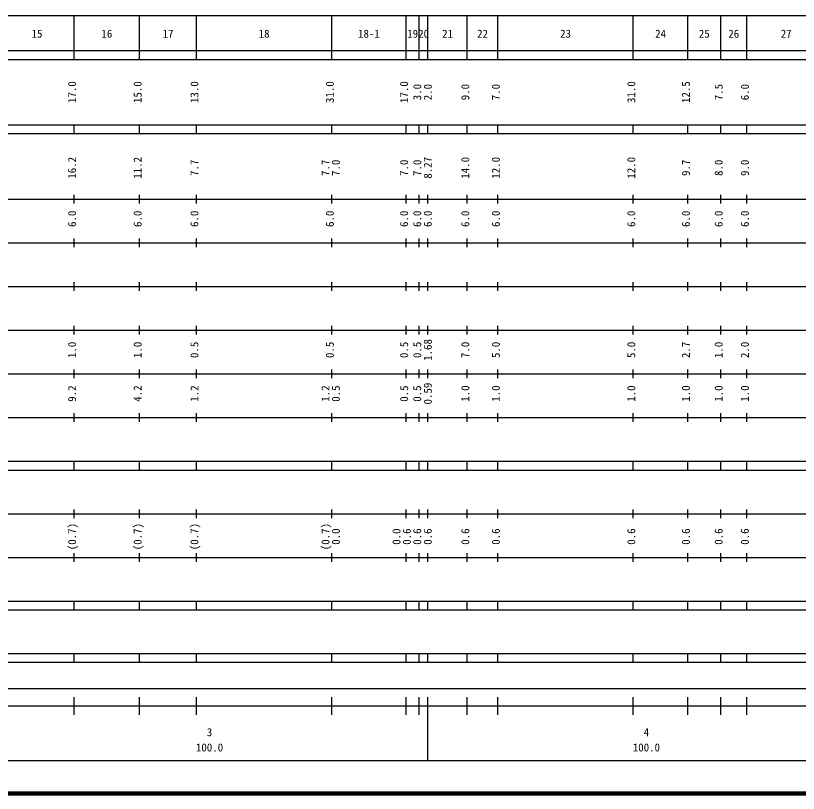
# Model space of a CAD drawing. Units: millimetres on the paper, enlarged 1000 times. Extents: x 40000 to 680000, y 20000 to 380000.
# Drawn here: x 273622 to 452780, y 20000 to 198000 of the extents above; entities that cross this region are included whole.
import ezdxf
from ezdxf.enums import TextEntityAlignment as Align

# ---------------------------------------------------------------- set-up
doc = ezdxf.new("R2010")
doc.units = ezdxf.units.MM
doc.header["$LTSCALE"] = 1000
doc.layers.add('M-TTL', color=2, linetype='Continuous', lineweight=140)
doc.layers.add('M-TTL-BAND', color=7, linetype='Continuous', lineweight=25)
doc.styles.add('ＭＳ ゴシック', font='')
doc.styles.get('ＭＳ ゴシック').set_extended_font_data('MS Gothic')

msp = doc.modelspace()

# ---------------------------------------------------------------- linework, layer by layer
at = {"layer": 'M-TTL'}
msp.add_line((40000, 20000), (680000, 20000), dxfattribs=at)
at = {"layer": 'M-TTL-BAND'}
for p, q in [((68000, 198000), (579000, 198000)), ((287000, 188000), (287000, 198000)), ((302000, 188000), (302000, 198000)), ((315000, 188000), (315000, 198000)), ((346000, 188000), (346000, 198000)), ((363000, 188000), (363000, 198000)), ((366000, 188000), (366000, 198000)), ((368000, 188000), (368000, 198000)), ((377000, 188000), (377000, 198000)), ((384000, 188000), (384000, 198000)), ((415000, 188000), (415000, 198000)), ((427500, 188000), (427500, 198000)), ((435000, 188000), (435000, 198000)), ((441000, 188000), (441000, 198000)), ((40000, 190000), (579000, 190000)), ((40000, 188000), (579000, 188000)), ((40000, 173000), (579000, 173000)), ((287000, 171000), (287000, 173000)), ((302000, 171000), (302000, 173000)), ((315000, 171000), (315000, 173000)), ((346000, 171000), (346000, 173000)), ((363000, 171000), (363000, 173000)), ((366000, 171000), (366000, 173000)), ((368000, 171000), (368000, 173000)), ((377000, 171000), (377000, 173000)), ((384000, 171000), (384000, 173000)), ((415000, 171000), (415000, 173000)), ((427500, 171000), (427500, 173000)), ((435000, 171000), (435000, 173000)), ((441000, 171000), (441000, 173000)), ((40000, 171000), (579000, 171000)), ((40000, 156000), (579000, 156000)), ((287000, 155000), (287000, 157000)), ((302000, 155000), (302000, 157000)), ((315000, 155000), (315000, 157000)), ((346000, 155000), (346000, 157000)), ((363000, 155000), (363000, 157000)), ((366000, 155000), (366000, 157000)), ((368000, 155000), (368000, 157000)), ((377000, 155000), (377000, 157000)), ((384000, 155000), (384000, 157000)), ((415000, 155000), (415000, 157000)), ((427500, 155000), (427500, 157000)), ((435000, 155000), (435000, 157000)), ((441000, 155000), (441000, 157000)), ((287000, 145000), (287000, 147000)), ((302000, 145000), (302000, 147000)), ((315000, 145000), (315000, 147000)), ((346000, 145000), (346000, 147000)), ((363000, 145000), (363000, 147000)), ((366000, 145000), (366000, 147000)), ((368000, 145000), (368000, 147000)), ((377000, 145000), (377000, 147000)), ((384000, 145000), (384000, 147000)), ((415000, 145000), (415000, 147000)), ((427500, 145000), (427500, 147000)), ((435000, 145000), (435000, 147000)), ((441000, 145000), (441000, 147000)), ((46000, 146000), (579000, 146000)), ((287000, 135000), (287000, 137000)), ((302000, 135000), (302000, 137000)), ((315000, 135000), (315000, 137000)), ((346000, 135000), (346000, 137000)), ((363000, 135000), (363000, 137000)), ((366000, 135000), (366000, 137000)), ((368000, 135000), (368000, 137000)), ((377000, 135000), (377000, 137000)), ((384000, 135000), (384000, 137000)), ((415000, 135000), (415000, 137000)), ((427500, 135000), (427500, 137000)), ((435000, 135000), (435000, 137000)), ((441000, 135000), (441000, 137000)), ((52000, 136000), (579000, 136000)), ((46000, 126000), (579000, 126000)), ((287000, 125000), (287000, 127000)), ((302000, 125000), (302000, 127000)), ((315000, 125000), (315000, 127000)), ((346000, 125000), (346000, 127000)), ((363000, 125000), (363000, 127000)), ((366000, 125000), (366000, 127000)), ((368000, 125000), (368000, 127000)), ((377000, 125000), (377000, 127000)), ((384000, 125000), (384000, 127000)), ((415000, 125000), (415000, 127000)), ((427500, 125000), (427500, 127000)), ((435000, 125000), (435000, 127000)), ((441000, 125000), (441000, 127000)), ((287000, 115000), (287000, 117000)), ((302000, 115000), (302000, 117000)), ((315000, 115000), (315000, 117000)), ((346000, 115000), (346000, 117000)), ((363000, 115000), (363000, 117000)), ((366000, 115000), (366000, 117000)), ((368000, 115000), (368000, 117000)), ((377000, 115000), (377000, 117000)), ((384000, 115000), (384000, 117000)), ((415000, 115000), (415000, 117000)), ((427500, 115000), (427500, 117000)), ((435000, 115000), (435000, 117000)), ((441000, 115000), (441000, 117000)), ((52000, 116000), (579000, 116000)), ((46000, 106000), (579000, 106000)), ((287000, 105000), (287000, 107000)), ((302000, 105000), (302000, 107000)), ((315000, 105000), (315000, 107000)), ((346000, 105000), (346000, 107000)), ((363000, 105000), (363000, 107000)), ((366000, 105000), (366000, 107000)), ((368000, 105000), (368000, 107000)), ((377000, 105000), (377000, 107000)), ((384000, 105000), (384000, 107000)), ((415000, 105000), (415000, 107000)), ((427500, 105000), (427500, 107000)), ((435000, 105000), (435000, 107000)), ((441000, 105000), (441000, 107000)), ((40000, 96000), (579000, 96000)), ((287000, 94000), (287000, 96000)), ((302000, 94000), (302000, 96000)), ((315000, 94000), (315000, 96000)), ((346000, 94000), (346000, 96000)), ((363000, 94000), (363000, 96000)), ((366000, 94000), (366000, 96000)), ((368000, 94000), (368000, 96000)), ((377000, 94000), (377000, 96000)), ((384000, 94000), (384000, 96000)), ((415000, 94000), (415000, 96000)), ((427500, 94000), (427500, 96000)), ((435000, 94000), (435000, 96000)), ((441000, 94000), (441000, 96000)), ((40000, 94000), (579000, 94000)), ((287000, 83000), (287000, 85000)), ((302000, 83000), (302000, 85000)), ((315000, 83000), (315000, 85000)), ((346000, 83000), (346000, 85000)), ((363000, 83000), (363000, 85000)), ((366000, 83000), (366000, 85000)), ((368000, 83000), (368000, 85000)), ((377000, 83000), (377000, 85000)), ((384000, 83000), (384000, 85000)), ((415000, 83000), (415000, 85000)), ((427500, 83000), (427500, 85000)), ((435000, 83000), (435000, 85000)), ((441000, 83000), (441000, 85000)), ((49000, 84000), (579000, 84000)), ((40000, 74000), (579000, 74000)), ((287000, 73000), (287000, 75000)), ((302000, 73000), (302000, 75000)), ((315000, 73000), (315000, 75000)), ((346000, 73000), (346000, 75000)), ((363000, 73000), (363000, 75000)), ((366000, 73000), (366000, 75000)), ((368000, 73000), (368000, 75000)), ((377000, 73000), (377000, 75000)), ((384000, 73000), (384000, 75000)), ((415000, 73000), (415000, 75000)), ((427500, 73000), (427500, 75000)), ((435000, 73000), (435000, 75000)), ((441000, 73000), (441000, 75000)), ((40000, 64000), (579000, 64000)), ((287000, 62000), (287000, 64000)), ((302000, 62000), (302000, 64000)), ((315000, 62000), (315000, 64000)), ((346000, 62000), (346000, 64000)), ((363000, 62000), (363000, 64000)), ((366000, 62000), (366000, 64000)), ((368000, 62000), (368000, 64000)), ((377000, 62000), (377000, 64000)), ((384000, 62000), (384000, 64000)), ((415000, 62000), (415000, 64000)), ((427500, 62000), (427500, 64000)), ((435000, 62000), (435000, 64000)), ((441000, 62000), (441000, 64000)), ((40000, 62000), (579000, 62000)), ((40000, 52000), (579000, 52000)), ((287000, 50000), (287000, 52000)), ((302000, 50000), (302000, 52000)), ((315000, 50000), (315000, 52000)), ((346000, 50000), (346000, 52000)), ((363000, 50000), (363000, 52000)), ((366000, 50000), (366000, 52000)), ((368000, 50000), (368000, 52000)), ((377000, 50000), (377000, 52000)), ((384000, 50000), (384000, 52000)), ((415000, 50000), (415000, 52000)), ((427500, 50000), (427500, 52000)), ((435000, 50000), (435000, 52000)), ((441000, 50000), (441000, 52000)), ((40000, 50000), (579000, 50000)), ((71000, 44000), (565000, 44000)), ((287000, 38000), (287000, 42000)), ((302000, 38000), (302000, 42000)), ((315000, 38000), (315000, 42000)), ((346000, 38000), (346000, 42000)), ((363000, 38000), (363000, 42000)), ((366000, 38000), (366000, 42000)), ((368000, 27500), (368000, 42000)), ((377000, 38000), (377000, 42000)), ((384000, 38000), (384000, 42000)), ((415000, 38000), (415000, 42000)), ((427500, 38000), (427500, 42000)), ((435000, 38000), (435000, 42000)), ((441000, 38000), (441000, 42000)), ((40000, 40000), (579000, 40000)), ((68000, 27500), (579000, 27500))]:
    msp.add_line(p, q, dxfattribs=at)

# ---------------------------------------------------------------- texts
at = {"layer": 'M-TTL-BAND', "style": 'ＭＳ ゴシック'}
for s, p in [('15', (278500, 192405)), ('16', (294500, 192405)), ('17', (308500, 192405)), ('18', (330500, 192405)), ('18-1', (354500, 192405)), ('19', (364500, 192405)), ('20', (367000, 192405)), ('21', (372500, 192405)), ('22', (380500, 192405)), ('23', (399500, 192405)), ('24', (421250, 192405)), ('25', (431250, 192405)), ('26', (438000, 192405)), ('27', (450000, 192405)), ('3', (318000, 32523)), ('4', (418000, 32523)), ('100.0', (318000, 29033)), ('100.0', (418000, 29033))]:
    msp.add_text(s, height=1833, dxfattribs=at).set_placement(p, align=Align.BOTTOM_CENTER)
for s, p in [('17.0', (288000, 180500)), ('15.0', (303000, 180500)), ('13.0', (316000, 180500)), ('31.0', (347000, 180500)), ('17.0', (364000, 180500)), ('31.0', (416000, 180500)), ('12.5', (428500, 180500)), ('3.0', (367000, 180500)), ('2.0', (369417, 180500)), ('9.0', (378000, 180500)), ('7.0', (385000, 180500)), ('7.5', (436000, 180500)), ('6.0', (442000, 180500)), ('16.2', (288000, 163174)), ('11.2', (303000, 163174)), ('7.7', (316000, 163174)), ('7.7', (346000, 163174)), ('7.0', (348370, 163174)), ('7.0', (364000, 163174)), ('7.0', (367000, 163174)), ('8.27', (369417, 163174)), ('14.0', (378000, 163174)), ('12.0', (385000, 163174)), ('12.0', (416000, 163174)), ('9.7', (428500, 163174)), ('8.0', (436000, 163174)), ('9.0', (442000, 163174)), ('6.0', (288000, 151500)), ('6.0', (303000, 151500)), ('6.0', (316000, 151500)), ('6.0', (347000, 151500)), ('6.0', (364000, 151500)), ('6.0', (367000, 151500)), ('6.0', (369417, 151500)), ('6.0', (378000, 151500)), ('6.0', (385000, 151500)), ('6.0', (416000, 151500)), ('6.0', (428500, 151500)), ('6.0', (436000, 151500)), ('6.0', (442000, 151500)), ('1.68', (369417, 121500)), ('1.0', (288000, 121500)), ('1.0', (303000, 121500)), ('0.5', (316000, 121500)), ('0.5', (347000, 121500)), ('0.5', (364000, 121500)), ('0.5', (367000, 121500)), ('7.0', (378000, 121500)), ('5.0', (385000, 121500)), ('5.0', (416000, 121500)), ('2.7', (428500, 121500)), ('1.0', (436000, 121500)), ('2.0', (442000, 121500)), ('9.2', (288000, 111500)), ('4.2', (303000, 111500)), ('1.2', (316000, 111500)), ('1.2', (346000, 111500)), ('0.5', (348370, 111500)), ('0.5', (364000, 111500)), ('0.5', (367000, 111500)), ('0.59', (369417, 111500)), ('1.0', (378000, 111500)), ('1.0', (385000, 111500)), ('1.0', (416000, 111500)), ('1.0', (428500, 111500)), ('1.0', (436000, 111500)), ('1.0', (442000, 111500)), ('(0.7)', (288000, 78764)), ('(0.7)', (303000, 78764)), ('(0.7)', (316000, 78764)), ('(0.7)', (346000, 78764)), ('0.0', (348370, 78764)), ('0.0', (362253, 78764)), ('0.6', (364623, 78764)), ('0.6', (367000, 78764)), ('0.6', (369417, 78764)), ('0.6', (378000, 78764)), ('0.6', (385000, 78764)), ('0.6', (416000, 78764)), ('0.6', (428500, 78764)), ('0.6', (436000, 78764)), ('0.6', (442000, 78764))]:
    msp.add_text(s, height=1833, rotation=90, dxfattribs=at).set_placement(p, align=Align.BOTTOM_CENTER)

doc.saveas('drawing.dxf')
